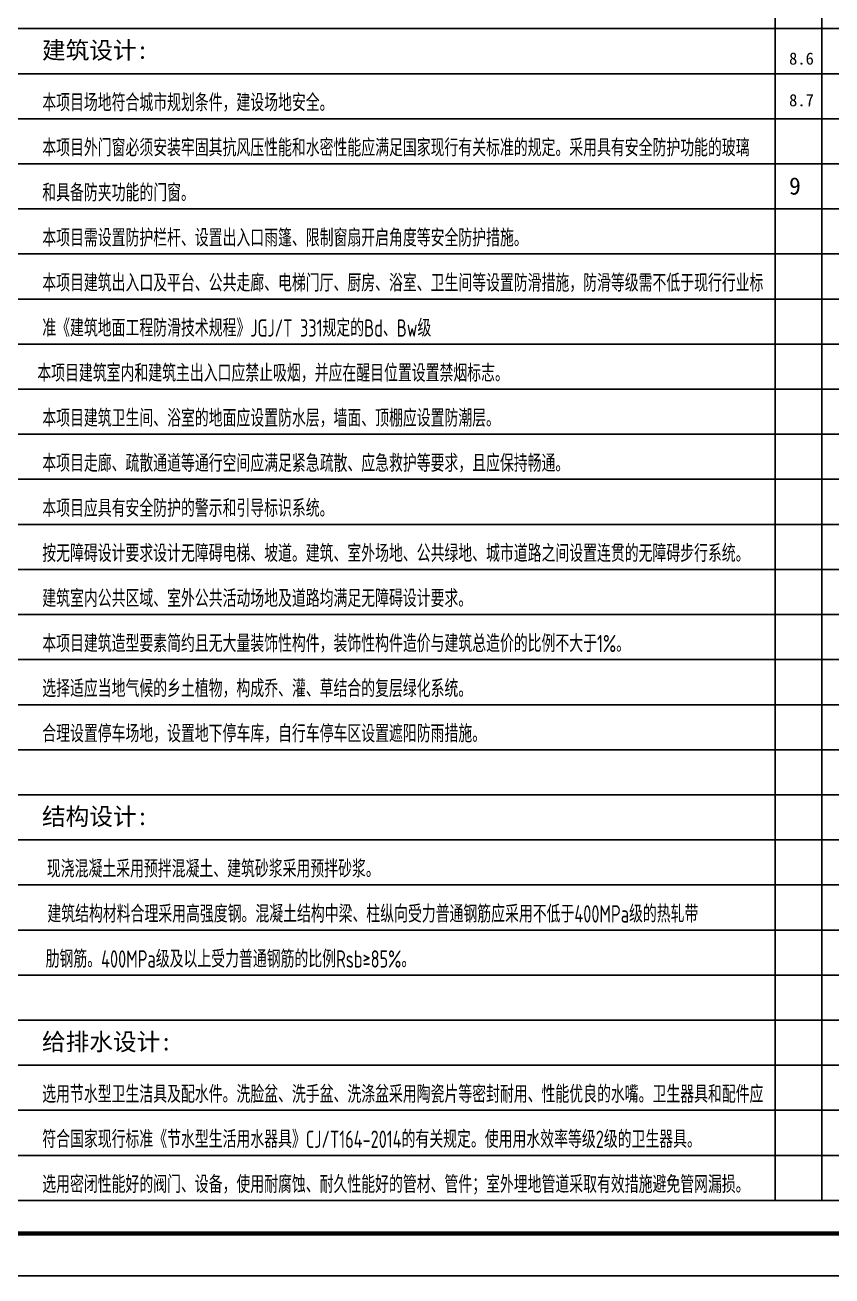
# Model space of a CAD drawing. Extents: x 1188826 to 1909461, y 608442 to 1651179.
# Drawn here: x 1511416 to 1530430, y 1189527 to 1219003 of the extents above; entities that cross this region are included whole.
import ezdxf

# ---------------------------------------------------------------- set-up
doc = ezdxf.new("R2010")
doc.units = 0
doc.header["$LTSCALE"] = 1000
doc.header["$MEASUREMENT"] = 0
doc.layers.add('cr-说明', color=15, linetype='Continuous', lineweight=13)
for name, color, linetype in [('Defpoint', 7, 'Continuous'), ('FLOR-OTLN', 31, 'Continuous'), ('图框', 140, 'Continuous')]:
    doc.layers.add(name, color=color, linetype=linetype)
doc.styles.add('AADRI_ST', font='stedi.shx', dxfattribs={"width": 0.7, "bigfont": 'hztxt.shx'})
doc.styles.add('HT', font='simhei.ttf')

msp = doc.modelspace()

# ---------------------------------------------------------------- linework, layer by layer
at = {"layer": 'Defpoint', "color": 252}
for p, q in [((1529088, 1191307), (1529088, 1246529)), ((1530194, 1191307), (1530194, 1246529)), ((1548068, 1218918), (1474463, 1218918)), ((1548068, 1217856), (1474463, 1217856)), ((1548068, 1216794), (1474463, 1216794)), ((1548068, 1215732), (1474463, 1215732)), ((1548068, 1214670), (1474463, 1214670)), ((1548068, 1213608), (1474463, 1213608)), ((1548068, 1212546), (1474463, 1212546)), ((1548068, 1211484), (1474463, 1211484)), ((1548068, 1210422), (1474463, 1210422)), ((1548068, 1209360), (1474463, 1209360)), ((1548068, 1208298), (1474463, 1208298)), ((1548068, 1207236), (1474463, 1207236)), ((1548068, 1206174), (1474463, 1206174)), ((1548068, 1205112), (1474463, 1205112)), ((1548068, 1204050), (1474463, 1204050)), ((1548068, 1202988), (1474463, 1202988)), ((1548068, 1201926), (1474463, 1201926)), ((1548068, 1200864), (1474463, 1200864)), ((1548068, 1199802), (1474463, 1199802)), ((1548068, 1198740), (1474463, 1198740)), ((1548068, 1197678), (1474463, 1197678)), ((1548068, 1196616), (1474463, 1196616)), ((1548068, 1195554), (1474463, 1195554)), ((1548068, 1194492), (1474463, 1194492)), ((1548068, 1193431), (1474463, 1193431)), ((1548068, 1192369), (1474463, 1192369)), ((1548068, 1191307), (1474463, 1191307))]:
    msp.add_line(p, q, dxfattribs=at)
at = {"layer": '图框'}
msp.add_lwpolyline([(1471963, 1248927), (1556063, 1248927), (1556063, 1189527), (1471963, 1189527)], close=True, dxfattribs=at)
msp.add_lwpolyline([(1471963, 1248927), (1556063, 1248927), (1556063, 1189527), (1471963, 1189527)], close=True, dxfattribs=at)
at = {"layer": '图框', "const_width": 100}
msp.add_lwpolyline([(1555063, 1190527), (1555063, 1247927), (1474463, 1247927), (1474463, 1190527)], close=True, dxfattribs=at)

# ---------------------------------------------------------------- texts
at = {"layer": 'cr-说明', "style": 'HT'}
for s, height, p in [('建筑设计:', 408.5, (1511816, 1218205)), ('8.6', 285.9, (1529419, 1218069)), ('8.7', 285.9, (1529419, 1217088)), ('9', 408, (1529418, 1215006)), ('结构设计:', 408.5, (1511816, 1200151)), ('给排水设计:', 408.5, (1511816, 1194841))]:
    msp.add_text(s, height=height, dxfattribs=at).set_placement(p)
at = {"layer": 'FLOR-OTLN', "color": 4, "style": 'AADRI_ST', "width": 0.8}
for s, p in [('本项目场地符合城市规划条件，建设场地安全。', (1511823, 1216969)), ('本项目外门窗必须安装牢固其抗风压性能和水密性能应满足国家现行有关标准的规定。采用具有安全防护功能的玻璃', (1511823, 1215907)), ('和具备防夹功能的门窗。', (1511823, 1214845)), ('本项目需设置防护栏杆、设置出入口雨篷、限制窗扇开启角度等安全防护措施。   ', (1511823, 1213783)), ('本项目建筑出入口及平台、公共走廊、电梯门厅、厨房、浴室、卫生间等设置防滑措施，防滑等级需不低于现行行业标', (1511823, 1212721)), ('准《建筑地面工程防滑技术规程》JGJ/T 331规定的Bd、Bw级', (1511823, 1211659)), ('本项目建筑室内和建筑主出入口应禁止吸烟，并应在醒目位置设置禁烟标志。', (1511706, 1210597)), ('本项目建筑卫生间、浴室的地面应设置防水层，墙面、顶棚应设置防潮层。', (1511823, 1209535)), ('本项目走廊、疏散通道等通行空间应满足紧急疏散、应急救护等要求，且应保持畅通。', (1511823, 1208473)), ('本项目应具有安全防护的警示和引导标识系统。', (1511823, 1207411)), ('按无障碍设计要求设计无障碍电梯、坡道。建筑、室外场地、公共绿地、城市道路之间设置连贯的无障碍步行系统。', (1511823, 1206349)), ('建筑室内公共区域、室外公共活动场地及道路均满足无障碍设计要求。', (1511823, 1205287)), ('本项目建筑造型要素简约且无大量装饰性构件，装饰性构件造价与建筑总造价的比例不大于1%%%。', (1511823, 1204225)), ('选择适应当地气候的乡土植物，构成乔、灌、草结合的复层绿化系统。', (1511823, 1203164)), ('合理设置停车场地，设置地下停车库，自行车停车区设置遮阳防雨措施。', (1511823, 1202102)), ('现浇混凝土采用预拌混凝土、建筑砂浆采用预拌砂浆。', (1511931, 1198916)), ('建筑结构材料合理采用高强度钢。混凝土结构中梁、柱纵向受力普通钢筋应采用不低于400MPa级的热轧带', (1511943, 1197854)), ('肋钢筋。400MPa级及以上受力普通钢筋的比例Rsb≥85%%%。', (1511902, 1196792)), ('选用节水型卫生洁具及配水件。洗脸盆、洗手盆、洗涤盆采用陶瓷片等密封耐用、性能优良的水嘴。卫生器具和配件应', (1511823, 1193606)), ('符合国家现行标准《节水型生活用水器具》CJ/T164-2014的有关规定。使用用水效率等级2级的卫生器具。', (1511823, 1192544)), ('选用密闭性能好的阀门、设备，使用耐腐蚀、耐久性能好的管材、管件；室外埋地管道采取有效措施避免管网漏损。', (1511823, 1191482))]:
    msp.add_text(s, height=408.45, dxfattribs=at).set_placement(p)

doc.saveas('drawing.dxf')
